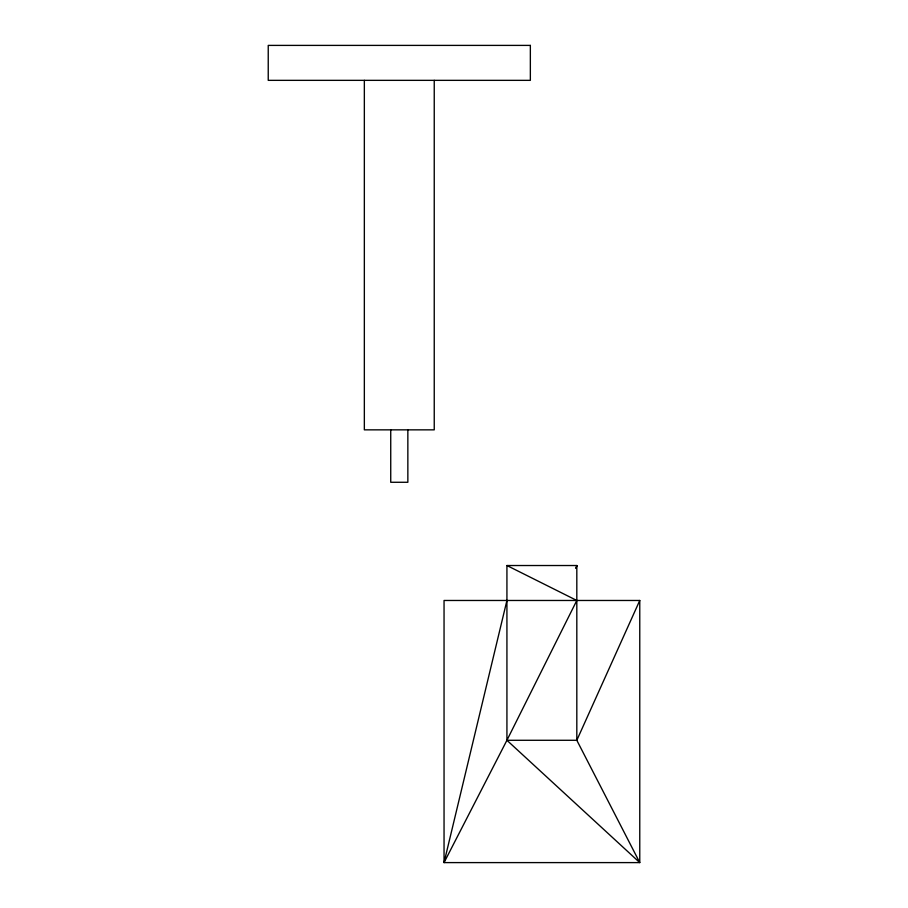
<?xml version="1.0" encoding="UTF-8"?>
<svg xmlns="http://www.w3.org/2000/svg" width="908" height="908" viewBox="0 0 908 908"><rect width="100%" height="100%" fill="white"/><g stroke="black" fill="none" stroke-linecap="round" stroke-linejoin="round"><path stroke-width="1.36" d="M506.925 600.472L444.046 862.6L639.765 862.6L639.765 600.472L444.046 600.472L444.046 862.6L506.925 740.281L576.818 600.472L506.925 565.525L506.925 740.281L639.765 862.6L576.818 740.281L576.818 565.525L506.925 565.525M576.137 568.272L576.818 565.525L575.922 568.215M639.765 600.472L576.818 740.281L506.925 740.281M434.24 80.347L434.24 429.847L364.346 429.847L364.346 80.347M407.851 429.847L407.851 482.273L390.735 482.273L390.735 429.847M530.351 45.4L268.235 45.4L268.235 80.347L530.351 80.347L530.351 45.4"/></g></svg>
